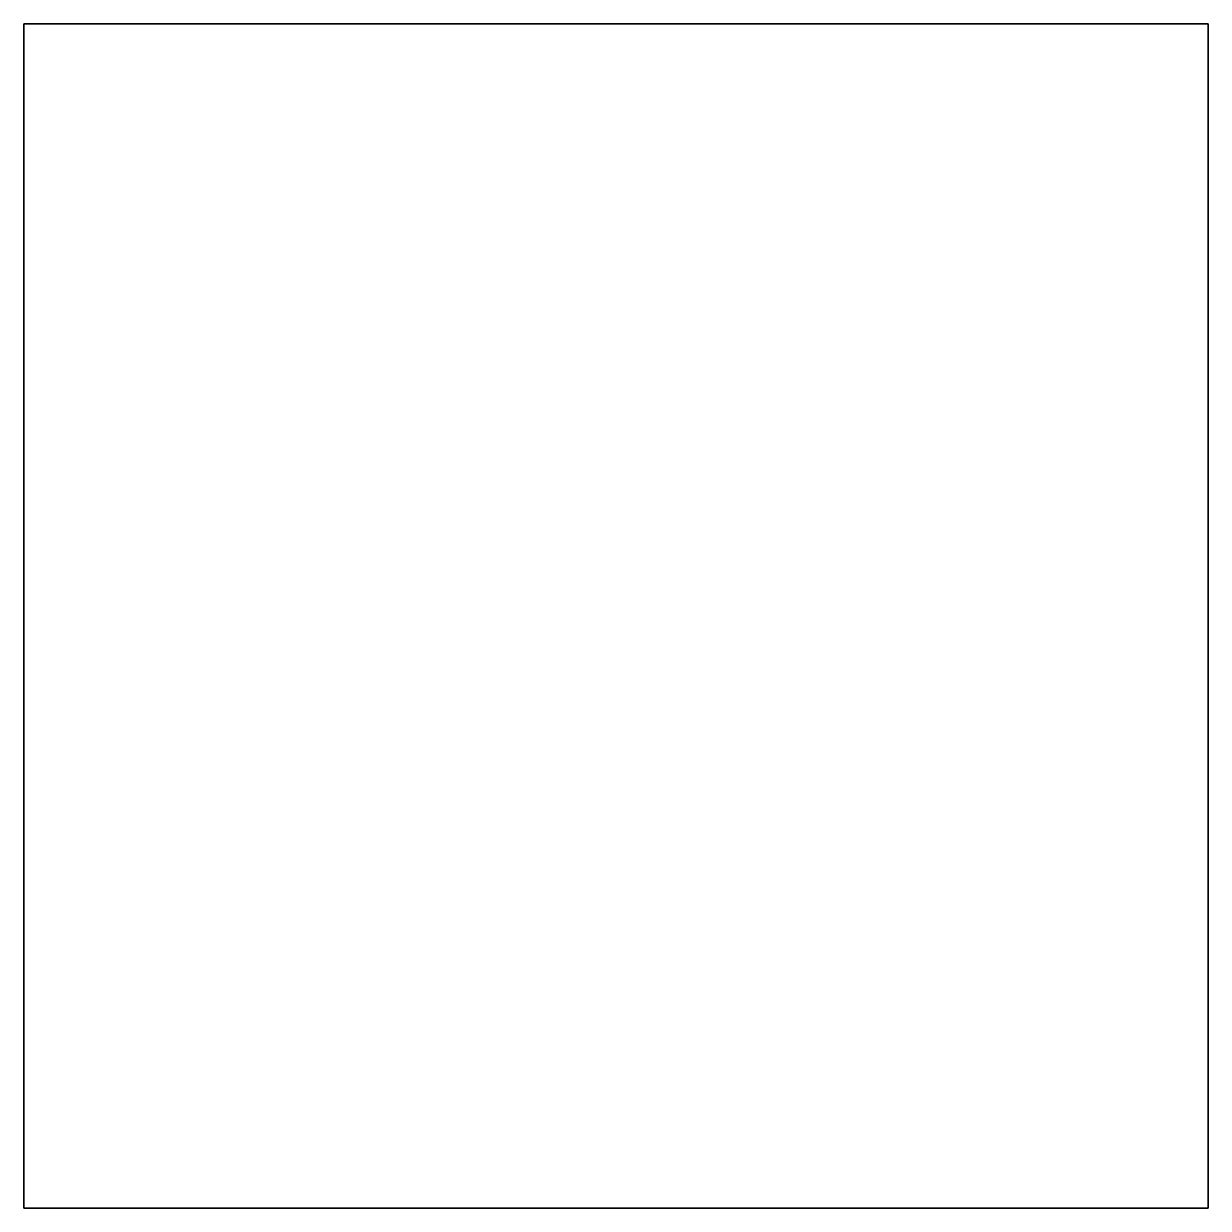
# Model space of a CAD drawing. Extents: x 78 to 218, y 35 to 175.
import ezdxf

# ---------------------------------------------------------------- set-up
doc = ezdxf.new("R2010")
doc.units = 0

msp = doc.modelspace()

# ---------------------------------------------------------------- linework, layer by layer
at = {"color": 7, "lineweight": 35}
for p, q in [((78.5, 34.999996), (78.5, 175)), ((218.5, 175), (78.5, 175)), ((218.5, 175), (218.5, 34.999996)), ((78.5, 34.999996), (218.5, 34.999996))]:
    msp.add_line(p, q, dxfattribs=at)

doc.saveas('drawing.dxf')
